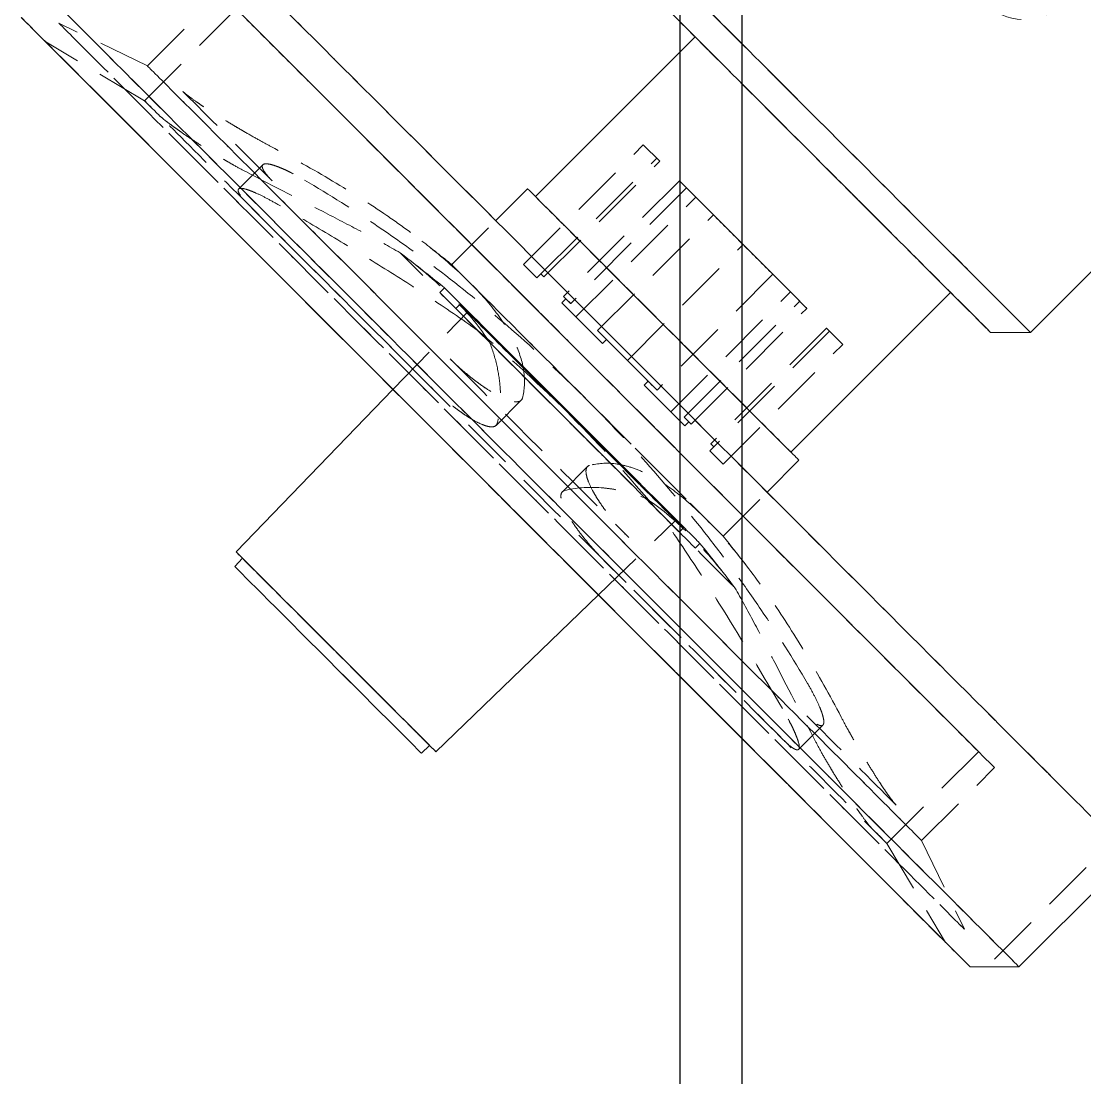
# Model space of a CAD drawing. Header units: millimetres. Extents: x -46397 to 283259, y -8690 to 23983.
# Drawn here: x -39964.6 to -39862.2, y -2339 to -2237.3 of the extents above; entities that cross this region are included whole.
import ezdxf

# ---------------------------------------------------------------- set-up
doc = ezdxf.new("R2010")
doc.units = ezdxf.units.MM
doc.linetypes.add('HIDDENX2', pattern=[0.75, 0.5, -0.25])
doc.layers.add('DUONGCHINH', color=7, linetype='Continuous', lineweight=25)

# ---------------------------------------------------------------- blocks, each defined once
blk = doc.blocks.new('ksajd jkajkdqwe')
at = {"color": 2, "linetype": 'Continuous', "lineweight": 0, "ltscale": 10}
for p, q in [((5514.243904595089, -693.2201625262494), (5549.484051915701, -657.9800152056449)), ((5466.591085185719, -680.1540300711675), (5481.962942844402, -664.7821724124768)), ((5462.748387117026, -682.4595394850656), (5465.822461969379, -679.3854646327053)), ((5491.186103662447, -704.7490485479027), (5506.557961321145, -689.377190889212)), ((5510.400932957098, -693.2201625265477), (5514.243904593925, -693.2201625266277)), ((5437.755353156128, -714.3430906647661), (5452.859193635188, -698.702605994036)), ((5488.880594248563, -708.5917466165954), (5491.954669100916, -705.5176717642423)), ((5437.615143817326, -715.740069980722), (5438.370322280825, -714.9580597894562)), ((5456.997043068855, -733.5847805774936), (5472.637527739585, -718.4809400984338)), ((5455.600063752892, -733.7249899162887), (5456.382073944158, -732.9698114527962)), ((5513.138711542953, -754.2757131154174), (5523.851333687984, -743.5630909703793)), ((5508.431748699077, -754.2757131163487), (5513.138711539868, -754.2757131164506))]:
    blk.add_line(p, q, dxfattribs=at)
at = {"color": 1, "linetype": 'HIDDENX2', "lineweight": 0, "ltscale": 10}
for p, q in [((5429.21595018603, -667.5705337899816), (5436.231580364663, -660.5549036113479)), ((5428.938836266869, -670.9220250187317), (5437.768769019458, -662.0920922661425)), ((5429.215950197191, -667.5705337919752), (5420.672438116395, -663.4420252094895)), ((5428.938836284709, -670.9220250245452), (5419.417902060391, -665.2618664591536)), ((5465.438164805761, -686.6871107429213), (5476.967079716473, -675.1581958321948)), ((5478.543430137011, -676.7345116781324), (5476.967079716473, -675.1581958321948)), ((5476.967079716473, -675.1581958321948), (5478.543395562418, -676.7345462527118)), ((5467.109627518686, -687.5899508966647), (5478.254240969094, -676.4453374462499)), ((5467.398812389962, -687.8791294251603), (5478.543430137011, -676.7345116781252)), ((5440.331461999842, -677.0812112858001), (5437.991064050817, -679.4216092348323)), ((5480.4349377217, -678.6259777757913), (5469.290319974665, -689.7705955228264)), ((5480.434861660091, -678.6260538374225), (5482.011177506007, -680.2024042579395)), ((5482.011288142225, -680.2022936217289), (5480.4349377217, -678.6259777757913)), ((5481.114743298051, -679.305774940807), (5469.970125551015, -690.4503926878349)), ((5483.713986841452, -681.9052070686629), (5481.114658825099, -679.3058594137509)), ((5481.114743298051, -679.305774940807), (5483.714090952955, -681.90510295716)), ((5466.591056296777, -680.1540589601099), (5466.591085185719, -680.1540300711675)), ((5470.482373231498, -691.7312085324409), (5482.011288142225, -680.2022936217144)), ((5482.011177506007, -680.2024042579395), (5486.574453490844, -684.7656802427772)), ((5486.574564127062, -684.7655696065666), (5482.011288142225, -680.2022936217217)), ((5472.56947320592, -693.0497207041951), (5483.714090952955, -681.90510295716)), ((5458.51644382719, -686.6914827748949), (5462.748387117026, -682.4595394850656)), ((5475.429946380027, -695.9101873535944), (5486.574564127062, -684.7655696065593)), ((5486.574453490844, -684.7656802427772), (5491.137729475682, -689.3289562276148)), ((5491.137840111915, -689.3288455914042), (5486.574564127062, -684.7655696065666)), ((5465.438164805761, -686.6871107429213), (5466.725330354995, -687.9742480603488)), ((5466.725302123188, -687.9742762921558), (5465.438164805761, -686.687110742914)), ((5466.725302123203, -687.9742762921558), (5466.725330354995, -687.9742480603488)), ((5466.725330354995, -687.9742480603488), (5467.109627518686, -687.5899508966502)), ((5467.398777815382, -687.8791639997542), (5467.10959928688, -687.5899791284644)), ((5467.109627518686, -687.5899508966647), (5467.398812389962, -687.8791294251675)), ((5467.398812389962, -687.8791294251675), (5467.398777815382, -687.8791639997469)), ((5489.435030776454, -687.6260427806735), (5478.290413029434, -698.7706605277015)), ((5492.034274319856, -690.2254749085293), (5489.434926664951, -687.6261468921764)), ((5489.435030776454, -687.6260427806735), (5492.034358792822, -690.2253904355855)), ((5457.367924368198, -689.3771908886881), (5457.819693188285, -688.9254220686014)), ((5469.5181151914, -689.9983857432414), (5469.133818027709, -690.3826829069328)), ((5469.290243913041, -689.7706715844431), (5469.290319974665, -689.7705955228264)), ((5469.518034133464, -689.9984668011709), (5469.290243913041, -689.7706715844431)), ((5469.29031997468, -689.7705955228264), (5469.5181151914, -689.9983857432487)), ((5469.518034133464, -689.9984668011709), (5469.970041078064, -690.450477160786)), ((5469.970125551015, -690.4503926878422), (5469.5181151914, -689.9983857432487)), ((5479.608925201173, -700.8577605021235), (5491.137840111915, -689.3288455913969)), ((5480.889741045787, -701.3700081826134), (5492.034358792822, -690.2253904355782)), ((5491.137729475682, -689.328956227622), (5492.714079896206, -690.9052720735451)), ((5492.714155957845, -690.9051960119284), (5491.137840111915, -689.3288455913969)), ((5458.905113022993, -690.9143795434827), (5459.289410186684, -690.5300823797913)), ((5469.133736969772, -690.3827639648623), (5469.133818027694, -690.3826829069401)), ((5470.48226259528, -691.7313191686587), (5469.133736969772, -690.3827639648623)), ((5473.048671941942, -694.2977285153063), (5469.133736969772, -690.3827639648696)), ((5469.133818027709, -690.3826829069328), (5470.482373231498, -691.7312085324409)), ((5469.133818027709, -690.3826829069328), (5473.048782578146, -694.2976178790811)), ((5481.56953821081, -702.0498137589564), (5492.71415595783, -690.9051960119284)), ((5452.859193635188, -698.702605994036), (5460.033117829182, -691.2737900223035)), ((5473.048671941928, -694.2977285153063), (5470.48226259528, -691.7313191686587)), ((5470.482373231498, -691.7312085324409), (5473.048782578146, -694.2976178790811)), ((5472.569369094417, -693.049824815698), (5473.432969105634, -693.9134313516149)), ((5473.433079741837, -693.913320715397), (5472.56947320592, -693.0497207041878)), ((5494.605622055489, -692.7967035966246), (5483.461004308454, -703.9413213436526)), ((5494.894796287379, -693.0858927645347), (5483.750182836957, -704.2305062149496)), ((5494.60558748091, -692.7967381712185), (5496.181937901434, -694.3730540171416)), ((5496.181937901434, -694.3730540171416), (5494.605622055504, -692.7967035966101)), ((5473.048782578146, -694.297617879103), (5473.048671941928, -694.2977285153136)), ((5473.048782578146, -694.2976178790884), (5473.433079741837, -693.913320715397)), ((5475.429835743824, -695.910297989805), (5473.432969105634, -693.9134313516149)), ((5473.433079741837, -693.913320715397), (5475.429946380027, -695.9101873535944)), ((5484.653022990708, -705.9019689278682), (5496.181937901434, -694.3730540171416)), ((5475.429835743824, -695.9102979898123), (5475.429946380027, -695.9101873536017)), ((5477.426702382014, -697.9071646279951), (5475.429835743824, -695.910297989805)), ((5475.429946380027, -695.9101873535944), (5477.426813018232, -697.9070539917918)), ((5477.042405218323, -698.2914617916938), (5477.042515854526, -698.2913511554832)), ((5480.957369768774, -702.2063967638494), (5477.042405218323, -698.2914617916865)), ((5479.60881456497, -700.8578711383486), (5477.042405218323, -698.2914617917011)), ((5477.426813018232, -697.9070539917918), (5477.04251585454, -698.2913511554832)), ((5477.04251585454, -698.2913511554832), (5479.608925201188, -700.8577605021235)), ((5477.04251585454, -698.2913511554905), (5480.957450826681, -702.2063157059199)), ((5477.426702382014, -697.9071646279951), (5478.290308917931, -698.7707646392043)), ((5478.290413029434, -698.7706605277015), (5477.426813018217, -697.9070539917918)), ((5465.21093698089, -699.7454732381264), (5462.785883541976, -702.1705266770475)), ((5480.957369768759, -702.2063967638494), (5479.60881456497, -700.8578711383414)), ((5479.608925201188, -700.8577605021308), (5480.957450826681, -702.2063157059272)), ((5480.889656572836, -701.3700926555573), (5481.341666932451, -701.822099600158)), ((5481.341747990373, -701.8220185422285), (5480.889741045787, -701.3700081826062)), ((5480.957450826681, -702.2063157059272), (5480.957369768759, -702.2063967638494)), ((5480.957450826681, -702.2063157059199), (5481.341747990373, -701.8220185422285)), ((5481.569462149186, -702.0498898205876), (5481.341666932451, -701.8220996001653)), ((5481.341747990373, -701.8220185422285), (5481.569538210795, -702.0498137589491)), ((5481.56953821081, -702.0498137589564), (5481.569462149171, -702.0498898205876)), ((5483.750182836957, -704.2305062149424), (5483.36588567328, -704.6148033786337)), ((5483.460969733875, -703.9413559182465), (5483.461004308454, -703.9413213436599)), ((5483.750154605164, -704.2305344467493), (5483.460969733875, -703.9413559182465)), ((5483.461004308469, -703.9413213436526), (5483.750182836957, -704.2305062149351)), ((5483.36588567328, -704.6148033786264), (5483.365857441473, -704.6148316104334)), ((5484.653022990708, -705.9019689278682), (5483.365857441473, -704.6148316104407)), ((5483.36588567328, -704.6148033786264), (5484.653022990708, -705.9019689278682)), ((5491.186074773519, -704.7490774368378), (5491.186103662447, -704.7490485479027)), ((5471.594677775225, -706.1291794730093), (5469.169601008223, -708.554256240004)), ((5484.648650958727, -712.8236899064248), (5488.880594248563, -708.5917466165954)), ((5472.637527739585, -718.4809400984338), (5480.066343711311, -711.3070159044325)), ((5480.425754190132, -712.4350207106215), (5480.810051353823, -712.0507235469302)), ((5481.962942844941, -713.9722093654234), (5482.414711665013, -713.520440545344)), ((5494.25894646348, -731.008647718121), (5491.918498430576, -733.3490957510328)), ((5500.418108714875, -742.4012974667528), (5509.248041467479, -733.5713647141563)), ((5503.769599943626, -742.1241835475919), (5510.785230122274, -735.1085533689509)), ((5500.418108709069, -742.4012974489049), (5506.078267274468, -751.9222316732373)), ((5503.769599941646, -742.1241835364378), (5507.898108524125, -750.6676956172339)), ((5510.785230122478, -753.5548172263041), (5522.31414503319, -742.0259023155847))]:
    blk.add_line(p, q, dxfattribs=at)
for centre, radius, start, end in [((5349.303561938927, -822.0365717946004), 173.9130434825741, 51.09918916986562, 52.30187912031354), ((5349.303561938141, -822.0365717955754), 171.7391304402878, 50.81206682330755, 52.39474256974895), ((5349.30356193881, -822.0365717948478), 171.7391304392808, 37.60525743003738, 39.18793317713197), ((5349.303561939101, -822.0365717946004), 173.9130434824435, 37.69813667274225, 38.90081083029206)]:
    blk.add_arc(centre, radius, start, end, dxfattribs=at)
for centre, major_axis, ratio, start_param, end_param in [((5475.814188225602, -695.5259455080193), (-48.03714546236379, 48.03714546238438), 6.543007996211029e-06, -1.201774217918228e-07, 3.141592533412371), ((5513.667322062567, -657.6728116710691), (-3.842971636992961, 3.842971636992965), 0.9999999999785945, 1.634248292236627e-16, 3.096437920100171), ((5496.18193790123, -675.1581958323985), (-18.06196669385189, 18.06196669385493), 6.543008132676963e-06, 6.543043298987833e-06, 3.141586110616996), ((5465.101566080586, -706.23856765305), (-48.03714546237094, 48.03714546237838), 6.5430080198771e-06, 6.543067559782084e-06, 3.141586110641468), ((5494.260452082774, -677.0796816508554), (16.14048087535854, -16.14048087535777), 6.543007610177588e-06, -2.437045235383439, -0.7045474186991689), ((5494.260452082774, -677.0796816508481), (-12.29750923836642, 12.29750923836643), 6.543008039721089e-06, -1.198272432390013e-07, 3.14159253376255), ((5466.970684571686, -704.369449161986), (-35.73963622396169, 35.73963622409615), 6.543008977998479e-06, -0.766457163429143, -0.2807403731728361), ((5486.574508808801, -684.7656249245591), (-8.454537601224613, 8.454537601263477), 6.543007969686713e-06, 0.1784512939210037, 0.3178310685872334), ((5486.574508808917, -684.765624924581), (-8.454537601329424, 8.454537601290461), 6.54300799534755e-06, -0.3178310680309471, -0.1784512933646948), ((5486.574508807738, -684.7656249250684), (8.454537600198323, -8.454537601347903), 6.542939938954358e-06, -2.383561521944785, -2.272846396530733), ((5486.574508809543, -684.7656249236205), (-8.454537601609891, 8.454537600460329), 6.542939938699069e-06, -0.8687462576745384, -0.7580311322619813), ((5478.888565535148, -692.451568198481), (-13.06610356576681, 13.06610356576682), 6.543008015110832e-06, -1.204920732078563e-07, 3.14159253309772), ((5486.574508808902, -684.7656249247265), (8.454537601359347, -8.454537601396988), 6.543001513653904e-06, -1.915943808802255, -1.570796326947764), ((5486.574508809019, -684.76562492461), (-8.454537601398114, 8.454537601358316), 6.543000927472648e-06, -1.5707963267949, -1.22564884494041), ((5486.574508808902, -684.7656249247337), (8.454537601398114, -8.454537601358316), 6.543000927472648e-06, -1.5707963267949, -1.22564884494041), ((5486.574508809019, -684.76562492461), (-8.454537601359347, 8.454537601396988), 6.543001513653904e-06, -1.915943808802255, -1.570796326947764), ((5469.665433606555, -701.6747001270594), (-16.13022969560547, 16.13022969562051), 6.543008063341221e-06, -1.007333986452363, -0.03986356481379749), ((5471.582547392958, -699.7575863406707), (-13.0661035657661, 13.06610356576611), 6.543008015111476e-06, -1.570796326794898, 0.5235987755982587), ((5475.42989106162, -695.9102426714414), (-8.454537601071163, 8.454537601110022), 6.54300796966102e-06, 0.1784512933773498, 0.3178310680475562), ((5475.429891061969, -695.9102426717179), (-8.454537601432358, 8.454537601393396), 6.543007995399202e-06, -0.3178310685102002, -0.1784512938464243), ((5470.117202426656, -701.22293130698), (12.29750923836719, -12.29750923836851), 6.543008012384629e-06, -1.570796326794897, 4.71238898038469), ((5471.582547392958, -699.757586340678), (13.06610356576123, -13.06610356577014), 6.543007818296949e-06, -2.617993877848011, -0.523598775454738), ((5469.665433606569, -701.6747001270594), (12.29750923836719, -12.29750923836852), 6.543008012384632e-06, -1.570796326794897, 4.71238898038469), ((5475.429891061067, -695.9102426724746), (8.45453760075713, -8.454537601906708), 6.542939938942114e-06, -2.383561521587832, -2.272846396179271), ((5475.429891062624, -695.910242670772), (-8.454537601793882, 8.454537600644317), 6.542939938556683e-06, -0.8687462570327051, -0.7580311316235266), ((5486.574508808553, -684.7656249258979), (8.454537601347962, -8.454537600198398), 6.542939938849254e-06, -0.8687462573603222, -0.7580311319462698), ((5486.574508810008, -684.7656249240935), (-8.454537600460306, 8.454537601609887), 6.54293993901424e-06, -2.383561521577231, -2.272846396164674), ((5475.429891061867, -695.9102426717616), (8.454537601359347, -8.454537601396988), 6.543001513653904e-06, -1.915943808802255, -1.570796326947764), ((5475.429891061984, -695.9102426716379), (-8.454537601398114, 8.454537601358316), 6.543000927472648e-06, -1.5707963267949, -1.22564884494041), ((5486.574508809063, -684.765624924821), (8.454537601263539, -8.454537601224578), 6.543007995372275e-06, -0.3178310680321079, -0.1784512933658781), ((5486.574508809048, -684.7656249247119), (8.454537601290417, -8.454537601329276), 6.543007969635787e-06, 0.1784512933735409, 0.3178310680397931), ((5469.665433606569, -701.6747001270667), (16.13022969561454, -16.13022969562235), 6.543007581510452e-06, -2.054531537666625, -1.087061116028512), ((5466.970684571716, -704.369449161906), (35.73963622401868, -35.73963622401638), 6.543007689408056e-06, -1.813654714385249, -1.327937938630929), ((5475.429891061867, -695.9102426717616), (8.454537601398114, -8.454537601358316), 6.543000927472648e-06, -1.5707963267949, -1.22564884494041), ((5475.429891061984, -695.9102426716452), (-8.454537601359347, 8.454537601396988), 6.543001513653904e-06, -1.915943808802255, -1.570796326947764), ((5462.748084660023, -708.5920490735914), (45.68366404189575, -45.68366404189469), 6.543005712420418e-06, -1.788993929760658, -1.352598723835527), ((5462.748084660139, -708.5920490734823), (43.33018262140383, -43.33018262140445), 6.543008289690294e-06, -1.801053502311999, -1.340539151282665), ((5471.582547392958, -699.7575863406707), (13.06610356576568, -13.06610356576569), 6.543008015222747e-06, -0.5235987753951292, 1.570796326998028), ((5475.429891061154, -695.9102426725547), (8.454537601906724, -8.454537600757158), 6.542939938521881e-06, -0.8687462573547364, -0.7580311319461751), ((5475.429891062959, -695.9102426711067), (-8.454537600495192, 8.454537601644775), 6.542939938882191e-06, -2.383561521559743, -2.272846396149471), ((5475.429891062173, -695.9102426720017), (8.454537601110106, -8.454537601071147), 6.54300799530717e-06, -0.3178310685044554, -0.1784512938342491), ((5475.429891061984, -695.9102426717252), (8.454537601314115, -8.454537601352975), 6.543007969735633e-06, 0.1784512938843434, 0.317831068548762), ((5469.665433606584, -701.6747001270448), (16.13022969559533, -16.1302296956305), 6.543007615390187e-06, 0.03986356488801614, 1.007333986526582), ((5447.376198112499, -723.9639356211298), (-9.005875831667158, 9.00587583167033), 6.543008237545089e-06, 1.146923439538083e-07, 3.141592539865157), ((5447.376198112499, -723.9639356211298), (-9.620844956356885, 9.6208449563662), 6.543007878828892e-06, 0.3594811011494969, 2.782111423760042), ((5466.970684571657, -704.3694491619642), (35.7396362240715, -35.73963622394318), 6.543008960904697e-06, 0.2807403876428341, 0.7664571778994664)]:
    blk.add_ellipse(centre, major_axis=major_axis, ratio=ratio, start_param=start_param, end_param=end_param, dxfattribs=at)
at = {"color": 2, "linetype": 'Continuous', "lineweight": 0, "ltscale": 10}
for centre, major_axis, ratio, start_param, end_param in [((5475.814188225617, -695.525945508012), (48.03714546236893, -48.03714546237924), 6.543007996211379e-06, -1.75838010818552e-10, 3.141592653413955), ((5496.18193790123, -675.1581958323985), (18.06196669385492, -18.0619666938519), 6.543008006630667e-06, -6.543245366863459e-06, 3.141592653352332), ((5465.101566080586, -706.2385676530428), (48.03714546236807, -48.03714546238126), 6.543007957638564e-06, -6.543003681080961e-06, 3.141592653594054), ((5494.260452082759, -677.0796816508772), (-16.14048087533494, 16.1404808753864), 6.543007496317101e-06, 7.136291434012391e-11, 0.7045474185240024), ((5494.260452082774, -677.0796816508554), (16.14048087535702, -16.14048087535733), 6.543008119957398e-06, -0.7045474183805824, 3.141592653662024), ((5462.748084660125, -708.5920490734968), (-45.68366404187815, 45.68366404187818), 6.543008013683033e-06, 1.68088044482559e-11, 1.352598723849015), ((5462.748084660125, -708.5920490734968), (45.68366404187724, -45.68366404187722), 6.543008022298794e-06, -1.352598723815608, 3.141592653606442), ((5462.748084660125, -708.5920490735041), (-43.33018262136552, 43.33018262138611), 6.543007896824976e-06, -8.8609120041383e-11, 1.340539151191644), ((5462.748084660125, -708.5920490734895), (43.33018262137897, -43.33018262137904), 6.543008044108562e-06, -1.340539151296008, 3.141592653573818), ((5494.260452082774, -677.0796816508554), (12.29750923837285, -12.29750923836257), 6.543008039722461e-06, 3.590446329546891e-10, 3.141592653948838), ((5478.888565535148, -692.451568198481), (13.06610356576552, -13.06610356576553), 6.543008015112126e-06, 1.469236355212993e-11, 3.141592653604485), ((5447.376198112441, -723.963935621188), (-9.62084495631461, 9.620844956427803), 6.543007047068838e-06, -3.392139902302915e-10, 0.3594811651497276), ((5447.376198112499, -723.9639356211298), (9.620844956368872, -9.620844956359953), 6.543007824682356e-06, -0.3594811034450753, 3.141592715635187), ((5447.376198112499, -723.9639356211226), (9.00587583166389, -9.005875831671016), 6.543007973564902e-06, -1.146390582462686e-07, 3.141592653159225)]:
    blk.add_ellipse(centre, major_axis=major_axis, ratio=ratio, start_param=start_param, end_param=end_param, dxfattribs=at)
at = {"color": 1, "linetype": 'HIDDENX2', "lineweight": 0, "ltscale": 10}
for centre, major_axis, ratio in [((5473.508405243469, -697.831728490153), (-37.27682487880057, 37.27682487880459), 6.543008012409299e-06), ((5473.508405243469, -697.831728490153), (-35.73963622400468, 35.73963622400854), 6.543008012409299e-06), ((5464.28527331489, -707.0548604187313), (-43.61283521155591, 43.61283521156061), 6.5430080124093e-06), ((5466.492775064835, -704.847358668794), (-37.27682487880057, 37.27682487880459), 6.543008012409299e-06), ((5478.888565535148, -692.451568198481), (-12.2975092383672, 12.29750923836852), 6.5430080124093e-06), ((5469.665433606569, -701.6747001270594), (-10.7603205835713, 10.76032058357246), 6.5430080124093e-06), ((5470.049730770261, -701.290402963368), (-10.7603205835713, 10.76032058357246), 6.5430080124093e-06), ((5470.049730770261, -701.290402963368), (-10.0166129410642, 10.01661294106528), 6.543008012409296e-06)]:
    blk.add_ellipse(centre, major_axis=major_axis, ratio=ratio, dxfattribs=at)
at = {"color": 1, "linetype": 'HIDDENX2', "lineweight": 0, "ltscale": 10, "extrusion": (-6.526667801959876e-12, -6.526185794829049e-12, -1)}
blk.add_ellipse((5464.678472490879, -706.6616612427495), major_axis=(-35.73963622401089, 35.7396362240011), ratio=6.543008108404031e-06, start_param=-1.327937940126819, end_param=0.2807403720097938, dxfattribs=at)
at = {"color": 1, "linetype": 'HIDDENX2', "lineweight": 0, "ltscale": 10, "extrusion": (-8.141502059754945e-13, -8.135879848491324e-13, -1)}
blk.add_ellipse((5464.678472490865, -706.6616612427495), major_axis=(35.73963622400819, -35.73963622401105), ratio=6.543007984544208e-06, start_param=-2.375135490052779, end_param=-0.7664571779163587, dxfattribs=at)
at = {"color": 2, "linetype": 'Continuous', "lineweight": 0, "ltscale": 10}
blk.add_ellipse((5446.607603785116, -724.7325299485053), major_axis=(-8.99245996777965, 8.99245996778062), ratio=6.543008012409301e-06, dxfattribs=at)
at = {"color": 1, "linetype": 'HIDDENX2', "lineweight": 0, "ltscale": 10, "extrusion": (5.126499439607811e-12, 5.126984335464308e-12, -1)}
blk.add_ellipse((5464.678472490879, -706.6616612427495), major_axis=(35.73963622400009, -35.73963622401384), ratio=6.54300806126083e-06, start_param=-0.2807403877788621, end_param=1.327937938859847, dxfattribs=at)
at = {"color": 1, "linetype": 'HIDDENX2', "lineweight": 0, "ltscale": 10}
for points, knots in [([(5441.099679011473, -675.3203955763346), (5440.733978737844, -675.1279078688639), (5440.345808494647, -674.917667855112), (5439.526651012289, -674.4634291210058), (5439.092034506888, -674.2172192243705), (5438.439818659768, -673.8404265281023), (5438.221140626731, -673.7129082159626), (5437.781213750888, -673.4539856045848), (5437.558584355822, -673.3217513853923), (5436.897216249577, -672.925246836854), (5436.468708244851, -672.6635246426339), (5435.844609851905, -672.2748127970225), (5435.638320780097, -672.1449962404912), (5435.241220370168, -671.8923363387547), (5435.050168311864, -671.7693667337115), (5434.682871058394, -671.5300481385528), (5434.506624797737, -671.4136987099081), (5434.169425480883, -671.1878225707732), (5434.007776357597, -671.0777913370438), (5433.559829218662, -670.7673273512954), (5433.305621055115, -670.5833842415994), (5432.99312469078, -670.3430805308925), (5432.901192670994, -670.2694296968001), (5432.745446094807, -670.1379468648992), (5432.681010139175, -670.0796428583088), (5432.630299574812, -670.0289345836026)], [2.583360680618871e-07, 2.583360680618871e-07, 2.583360680618871e-07, 2.583360680618871e-07, 0.001407354512600766, 0.001407354512600766, 0.002814450689133469, 0.002814450689133469, 0.003517998777399821, 0.003517998777399821, 0.004221546865666173, 0.004221546865666173, 0.005628643042198916, 0.005628643042198916, 0.006332191130465278, 0.006332191130465278, 0.007035739218731638, 0.007035739218731638, 0.007739287306997998, 0.007739287306997998, 0.008442835395264359, 0.008442835395264359, 0.009849931571797095, 0.009849931571797095, 0.01055347966006346, 0.01055347966006346, 0.01125702774832983, 0.01125702774832983, 0.01125702774832983, 0.01125702774832983]), ([(5430.338087493947, -672.3211466644606), (5430.439171915757, -672.4222265184034), (5430.591488077131, -672.55441433359), (5430.894162901008, -672.7975162629335), (5431.00853297452, -672.8868302693044), (5431.257937660237, -673.0769636368676), (5431.392788442463, -673.1776824986263), (5431.682248401805, -673.3900020486216), (5431.836858523602, -673.5016036824053), (5432.166229546419, -673.7357548103354), (5432.341057076017, -673.8583200874308), (5432.881478682801, -674.2321671732606), (5433.267238429573, -674.4927164495128), (5434.090975597675, -675.0356117070368), (5434.512714467186, -675.3072397534669), (5435.15939118556, -675.7138861152815), (5435.378697361186, -675.8501463207102), (5435.815387396608, -676.1180561883774), (5436.031919732253, -676.2492074060173), (5436.461526227213, -676.5060062740048), (5436.674600033686, -676.6316536227422), (5437.097284698262, -676.8773363512554), (5437.308034040863, -676.9980011309634), (5437.921814495203, -677.3438331367687), (5438.309324851783, -677.5546866477997), (5438.674536126549, -677.7455384612584)], [2.051666809341216e-07, 2.051666809341216e-07, 2.051666809341216e-07, 2.051666809341216e-07, 0.001403826877053449, 0.001403826877053449, 0.002105637732239709, 0.002105637732239709, 0.002807448587425969, 0.002807448587425969, 0.003509259442612228, 0.003509259442612228, 0.004211070297798492, 0.004211070297798492, 0.005614692008171047, 0.005614692008171047, 0.007018313718543603, 0.007018313718543603, 0.007720124573729901, 0.007720124573729901, 0.0084219354289162, 0.0084219354289162, 0.009123746284102495, 0.009123746284102495, 0.009825557139288793, 0.009825557139288793, 0.01122917884966141, 0.01122917884966141, 0.01122917884966141, 0.01122917884966141]), ([(5460.266927030723, -688.4420514700503), (5459.227478896617, -687.4025797759275), (5458.039751558259, -686.3416785586558), (5456.033380052089, -684.7183585445636), (5455.325702953181, -684.1709942911147), (5453.846328718777, -683.0745134323114), (5453.073700667504, -682.5245603328766), (5450.658317888825, -680.8700651822472), (5448.918306806765, -679.7608585137967), (5445.179762280386, -677.5333267958448), (5443.194872045075, -676.4232082697453), (5441.099679011473, -675.3203955763346)], [0.03241647060452169, 0.03241647060452169, 0.03241647060452169, 0.03241647060452169, 0.04048043844099137, 0.04048043844099137, 0.0445124223592262, 0.0445124223592262, 0.04854440627746104, 0.04854440627746104, 0.0566083741139307, 0.0566083741139307, 0.06467234195040036, 0.06467234195040036, 0.06467234195040036, 0.06467234195040036]), ([(5438.674536126549, -677.7455384612584), (5441.45327022206, -679.1976470840053), (5444.098344467842, -680.5521792119506), (5447.837812433456, -682.4796835941341), (5449.045892651309, -683.1050992323616), (5451.371315036697, -684.3378134923222), (5452.488867386972, -684.9448891183018), (5453.548022724557, -685.5572808328686)], [2.602425076158402e-07, 2.602425076158402e-07, 2.602425076158402e-07, 2.602425076158402e-07, 0.01074435377238684, 0.01074435377238684, 0.01611640053732646, 0.01611640053732646, 0.02148844730226608, 0.02148844730226608, 0.02148844730226608, 0.02148844730226608]), ([(5441.224997372163, -678.6234375787934), (5440.971223588713, -678.3696672444529), (5440.767837842359, -678.1420717430045), (5440.535474580349, -677.8384757754283), (5440.469980871509, -677.7430616242963), (5440.366897087864, -677.569533824524), (5440.328971814364, -677.4911502993162), (5440.279500615143, -677.3506313275319), (5440.267956445503, -677.288496929057), (5440.271625416528, -677.1807242316316), (5440.287048021462, -677.1353850957202), (5440.371780089452, -677.027508226918), (5440.479255876577, -676.9911709606785), (5440.795058523538, -676.9905188186202), (5440.997669035394, -677.0260516027664), (5441.365574894095, -677.1307530970042), (5441.499961268681, -677.1746847655485), (5441.785869574494, -677.2786219412482), (5441.937043174403, -677.338421127275), (5442.255358952374, -677.4732377777653), (5442.422501970927, -677.5482560314884), (5442.772994907951, -677.713738893919), (5442.957408211529, -677.8047765333066), (5443.523473459471, -678.0956315781549), (5443.920064488411, -678.3138517765727), (5444.33649987122, -678.5571430722738)], [2.736438651964882e-07, 2.736438651964882e-07, 2.736438651964882e-07, 2.736438651964882e-07, 0.001407847298041643, 0.001407847298041643, 0.002111634125129859, 0.002111634125129859, 0.002815420952218075, 0.002815420952218075, 0.003519207779306291, 0.003519207779306291, 0.004222994606394507, 0.004222994606394507, 0.005630568260570962, 0.005630568260570962, 0.007038141914747419, 0.007038141914747419, 0.007741928741835641, 0.007741928741835641, 0.00844571556892386, 0.00844571556892386, 0.009149502396012083, 0.009149502396012083, 0.009853289223100307, 0.009853289223100307, 0.01126086287727675, 0.01126086287727675, 0.01126086287727675, 0.01126086287727675]), ([(5444.33649987122, -678.5571430722738), (5446.735629797884, -679.958770917863), (5449.103871166284, -681.4547976486245), (5453.781883882242, -684.6312979052781), (5456.09165240229, -686.3117674519924), (5460.653586066706, -689.858827937667), (5462.9057608781, -691.7253839053772), (5467.350865528613, -695.6528327928061), (5469.502545228912, -697.6774131933887), (5471.582632884572, -699.7575008490492)], [2.186456701337001e-07, 2.186456701337001e-07, 2.186456701337001e-07, 2.186456701337001e-07, 0.008109361778076429, 0.008109361778076429, 0.01621850491048273, 0.01621850491048273, 0.02432764804288902, 0.02432764804288902, 0.03243679117529531, 0.03243679117529531, 0.03243679117529531, 0.03243679117529531]), ([(5441.911356986297, -680.9822859571976), (5441.495294281543, -680.74064365125), (5441.101276950038, -680.5227951663873), (5440.355717127371, -680.1323962130881), (5440.002460980584, -679.9594162468383), (5439.532106040831, -679.7483470603728), (5439.384080669959, -679.6854423043004), (5439.105724039109, -679.5748065645929), (5438.974652277975, -679.5268416256039), (5438.615088736784, -679.408982478253), (5438.421343376918, -679.364975367407), (5438.199211674946, -679.3515785946983), (5438.136416746696, -679.3561237328576), (5438.037407154014, -679.3834726191234), (5438.000879782179, -679.4061161748285), (5437.953304160081, -679.4692009043537), (5437.942254612717, -679.509640618682), (5437.946320765826, -679.6089766653057), (5437.961728792914, -679.6682710029162), (5438.046632959071, -679.8696100468622), (5438.153821184518, -680.0357589344238), (5438.392430247593, -680.3347800976079), (5438.484672654115, -680.4422350000422), (5438.691376747272, -680.6691446414369), (5438.806216338227, -680.7890824268142), (5438.932785291312, -680.9156496596514)], [2.18634237672454e-07, 2.18634237672454e-07, 2.18634237672454e-07, 2.18634237672454e-07, 0.001403414186927483, 0.001403414186927483, 0.002806609739617293, 0.002806609739617293, 0.003508207515962198, 0.003508207515962198, 0.004209805292307103, 0.004209805292307103, 0.00561300084499694, 0.00561300084499694, 0.006314598621341846, 0.006314598621341846, 0.007016196397686752, 0.007016196397686752, 0.00771779417403166, 0.00771779417403166, 0.008419391950376566, 0.008419391950376566, 0.009822587503066391, 0.009822587503066391, 0.0105241852794113, 0.0105241852794113, 0.01122578305575621, 0.01122578305575621, 0.01122578305575621, 0.01122578305575621]), ([(5461.050101102737, -693.0591891735346), (5459.478458462851, -691.9314252895526), (5457.88641533762, -690.8481526717185), (5454.683545682987, -688.7391299756453), (5453.072572662873, -687.7135931222399), (5449.843858112421, -685.7032968814781), (5448.237105648528, -684.725602633447), (5445.053564384332, -682.819636388809), (5443.475147136603, -681.8905092937747), (5441.911356986297, -680.9822859571976)], [0.04399830170383984, 0.04399830170383984, 0.04399830170383984, 0.04399830170383984, 0.04937678668943274, 0.04937678668943274, 0.05475527167502563, 0.05475527167502563, 0.06013375666061853, 0.06013375666061853, 0.06551224164621143, 0.06551224164621143, 0.06551224164621143, 0.06551224164621143]), ([(5465.322649888796, -699.543915489139), (5465.528159060967, -698.7524969661497), (5465.576859148729, -697.9294097854979), (5465.364450286608, -696.2160539629729), (5465.103355367319, -695.3257982637476), (5464.266021414995, -693.473562451825), (5463.689843467902, -692.5115990292431), (5462.206829260205, -690.510250051), (5461.311543877498, -689.4866919940284), (5460.266927030723, -688.4420514700503)], [2.0517406381887e-07, 2.0517406381887e-07, 2.0517406381887e-07, 2.0517406381887e-07, 0.008104271531678284, 0.008104271531678284, 0.01620833788929275, 0.01620833788929275, 0.02431240424690722, 0.02431240424690722, 0.03241647060452169, 0.03241647060452169, 0.03241647060452169, 0.03241647060452169]), ([(5462.163346816189, -694.1728001985791), (5462.462248112264, -694.9178402386785), (5462.68770301732, -695.6589056564005), (5463.015099343713, -697.0858767257557), (5463.117905284002, -697.7736589062367), (5463.272585470724, -699.7426680498136), (5463.172673653084, -700.9288125465789), (5462.897507003887, -701.9690583740628)], [0.04402766584718107, 0.04402766584718107, 0.04402766584718107, 0.04402766584718107, 0.04943433135595236, 0.04943433135595236, 0.05484099686472366, 0.05484099686472366, 0.06565432788226624, 0.06565432788226624, 0.06565432788226624, 0.06565432788226624]), ([(5458.375857336621, -695.7750758916698), (5458.731003792491, -696.1302234989523), (5459.101350971177, -696.4763575892464), (5459.6787974076, -696.9825651817553), (5459.876420064262, -697.1502651423177), (5460.270209740003, -697.4736057061561), (5460.466613572673, -697.6295485755725), (5460.858462677716, -697.930344218348), (5461.053907905414, -698.075196238631), (5461.443817376392, -698.35365786339), (5461.637672582321, -698.4867478291596), (5462.202207608148, -698.8586634141063), (5462.562092394539, -699.0747285152863), (5463.24383726962, -699.4400025939719), (5463.55393844287, -699.5830181384333), (5463.974984865839, -699.7408486106249), (5464.108676383548, -699.7840816235873), (5464.35610822821, -699.8495340958577), (5464.469828140427, -699.8718755921034), (5464.677842965059, -699.8963835200154), (5464.772136865926, -699.8985488888463), (5464.941008918497, -699.8824035743198), (5465.015848964962, -699.863864280527), (5465.2052665909, -699.7780604013421), (5465.286956223848, -699.6813722619952), (5465.322649888796, -699.543915489139)], [2.030810197047427e-07, 2.030810197047427e-07, 2.030810197047427e-07, 2.030810197047427e-07, 0.001407776490902894, 0.001407776490902894, 0.002111563195844492, 0.002111563195844492, 0.00281534990078609, 0.00281534990078609, 0.003519136605727682, 0.003519136605727682, 0.004222923310669273, 0.004222923310669273, 0.005630496720552454, 0.005630496720552454, 0.007038070130435636, 0.007038070130435636, 0.007741856835377243, 0.007741856835377243, 0.008445643540318853, 0.008445643540318853, 0.009149430245260461, 0.009149430245260461, 0.00985321695020207, 0.00985321695020207, 0.01126079036008527, 0.01126079036008527, 0.01126079036008527, 0.01126079036008527]), ([(5462.897507003887, -701.9690583740628), (5462.861019266507, -702.1069973891097), (5462.780449368409, -702.2026031044477), (5462.53505400203, -702.3123829295253), (5462.367700261879, -702.325313084573), (5462.063902688678, -702.2808129309303), (5461.953508554347, -702.255543326715), (5461.71416500237, -702.1839285519416), (5461.58432931971, -702.1372036688442), (5461.172016122378, -701.9666069471311), (5460.870044686177, -701.8143815947658), (5460.375828275603, -701.5289115608937), (5460.202844674161, -701.4232718233795), (5459.850155165215, -701.1969482052698), (5459.670316077725, -701.076283616301), (5459.303651049617, -700.8202858222246), (5459.116825836041, -700.6849531817677), (5458.735879798856, -700.3992833999689), (5458.540925373964, -700.2482183725695), (5457.961145170178, -699.7848816700314), (5457.576403873129, -699.4591059913107), (5457.001658129564, -698.9447786086637), (5456.811836584631, -698.7701714538596), (5456.441868449037, -698.4204121451946), (5456.260773422939, -698.24441671398), (5456.083645255756, -698.067287972535)], [2.051683436019238e-07, 2.051683436019238e-07, 2.051683436019238e-07, 2.051683436019238e-07, 0.001403400578906931, 0.001403400578906931, 0.002806595989470261, 0.002806595989470261, 0.003508193694751936, 0.003508193694751936, 0.004209791400033611, 0.004209791400033611, 0.005612986810596962, 0.005612986810596962, 0.006314584515878623, 0.006314584515878623, 0.007016182221160284, 0.007016182221160284, 0.007717779926441946, 0.007717779926441946, 0.008419377631723606, 0.008419377631723606, 0.009822573042286939, 0.009822573042286939, 0.0105241707475686, 0.0105241707475686, 0.01122576845285027, 0.01122576845285027, 0.01122576845285027, 0.01122576845285027]), ([(5471.582632884572, -699.7575008490492), (5473.65962034557, -701.8344883100469), (5475.66636395808, -703.9678489283431), (5479.539658158348, -708.3471622493851), (5481.406217683863, -710.5931071303382), (5484.097315061139, -714.0495454382651), (5484.970901123481, -715.2096087595235), (5486.666561778082, -717.5384107285097), (5487.489528560589, -718.7082942676095), (5489.884608714914, -722.2345510208286), (5491.383094656776, -724.6074682829455), (5492.782990661348, -727.0036338624157)], [0.03243679117529531, 0.03243679117529531, 0.03243679117529531, 0.03243679117529531, 0.04053384831595644, 0.04053384831595644, 0.04863090545661757, 0.04863090545661757, 0.05267943402694814, 0.05267943402694814, 0.05672796259727872, 0.05672796259727872, 0.06482501973793987, 0.06482501973793987, 0.06482501973793987, 0.06482501973793987]), ([(5471.796218244475, -706.0174838448254), (5471.658706017581, -706.0531919096427), (5471.562398504728, -706.1348216440708), (5471.448208771457, -706.385563289379), (5471.431494446588, -706.557261584672), (5471.468077989732, -706.8692760444717), (5471.49033674573, -706.9826968768646), (5471.555201231822, -707.2285698711964), (5471.59815670074, -707.3619223365129), (5471.756592965728, -707.785227879798), (5471.899710852682, -708.0951342634105), (5472.170749599056, -708.6015619910429), (5472.271412148679, -708.7786976190434), (5472.488068207167, -709.1397951741999), (5472.603969438016, -709.3237790535238), (5472.850729906262, -709.6985180087538), (5472.981588060225, -709.8892726280426), (5473.25875664239, -710.2777631041497), (5473.405952079935, -710.4765756068552), (5473.859172922326, -711.0672765197558), (5474.179642020128, -711.4580075292213), (5474.688759695651, -712.0393117046804), (5474.862547039636, -712.2313780205038), (5475.211387693475, -712.6044775328371), (5475.387406215275, -712.7866253462887), (5475.565057841945, -712.9642763970148)], [2.050254823677189e-07, 2.050254823677189e-07, 2.050254823677189e-07, 2.050254823677189e-07, 0.001407301031639736, 0.001407301031639736, 0.002814397037797104, 0.002814397037797104, 0.003517945040875779, 0.003517945040875779, 0.004221493043954454, 0.004221493043954454, 0.005628589050111785, 0.005628589050111785, 0.006332137053190452, 0.006332137053190452, 0.007035685056269119, 0.007035685056269119, 0.007739233059347784, 0.007739233059347784, 0.008442781062426451, 0.008442781062426451, 0.009849877068583781, 0.009849877068583781, 0.01055342507166245, 0.01055342507166245, 0.01125697307474111, 0.01125697307474111, 0.01125697307474111, 0.01125697307474111]), ([(5482.898082263579, -711.0732067029128), (5481.859576804651, -710.0347247821153), (5480.846812637668, -709.1486030103586), (5478.871857502352, -707.6797214992437), (5477.909669581393, -707.0969480472738), (5476.503783749067, -706.4564497036879), (5476.044139954858, -706.2832990035347), (5475.1448972863, -706.0172300295123), (5474.704832598421, -705.9240986296097), (5473.412191599229, -705.7626848308607), (5472.587143208642, -705.8121028360363), (5471.796218244475, -706.0174838448254)], [0.03243683156882386, 0.03243683156882386, 0.03243683156882386, 0.03243683156882386, 0.04053388866947725, 0.04053388866947725, 0.04863094577013063, 0.04863094577013063, 0.05267947432045733, 0.05267947432045733, 0.05672800287078403, 0.05672800287078403, 0.06482505997143742, 0.06482505997143742, 0.06482505997143742, 0.06482505997143742]), ([(5473.272845761094, -715.2564884778728), (5472.918722089031, -714.9023659538832), (5472.571485957393, -714.5350063351032), (5472.060738636312, -713.9646921781275), (5471.891016142385, -713.7699154400286), (5471.562425537544, -713.3820566523243), (5471.403438473877, -713.1889389893438), (5471.095847019285, -712.8042092910143), (5470.94724295882, -712.6125975869397), (5470.660682268252, -712.2308182078812), (5470.522923142766, -712.0407971785569), (5470.13698032932, -711.4882801382298), (5469.911623140972, -711.1377117050467), (5469.526437109627, -710.4716802679211), (5469.374230704983, -710.169360333213), (5469.204337286588, -709.7594312495164), (5469.157337390454, -709.6293833873967), (5469.084959710948, -709.3882211274647), (5469.059569332807, -709.2774472465132), (5469.029747545806, -709.0748127183358), (5469.025317674052, -708.9829536594514), (5469.037679069384, -708.8183073123544), (5469.054693549115, -708.7452341358328), (5469.13716574038, -708.5597481333496), (5469.23318351146, -708.4791019904912), (5469.371075359566, -708.442626729742)], [2.030964063928403e-07, 2.030964063928403e-07, 2.030964063928403e-07, 2.030964063928403e-07, 0.001403824578971211, 0.001403824578971211, 0.002105635320253616, 0.002105635320253616, 0.002807446061536023, 0.002807446061536023, 0.003509256802818429, 0.003509256802818429, 0.004211067544100835, 0.004211067544100835, 0.005614689026665638, 0.005614689026665638, 0.00701831050923044, 0.00701831050923044, 0.007720121250512841, 0.007720121250512841, 0.00842193199179524, 0.00842193199179524, 0.009123742733077643, 0.009123742733077643, 0.009825553474360043, 0.009825553474360043, 0.01122917495692487, 0.01122917495692487, 0.01122917495692487, 0.01122917495692487]), ([(5469.371075359566, -708.442626729742), (5470.411672222486, -708.167367224374), (5471.599574891472, -708.0670832116482), (5473.245647200092, -708.1971846490667), (5473.582816569819, -708.2362022427367), (5474.271878528001, -708.3423365464512), (5474.624266840183, -708.4095874279844), (5475.694662794718, -708.6562124366499), (5476.427609532344, -708.880018353), (5477.167333535035, -709.1767869174398)], [-0.044215422039747, -0.044215422039747, -0.044215422039747, -0.044215422039747, -0.03340232872398638, -0.03340232872398638, -0.03069905539504622, -0.03069905539504622, -0.02799578206610607, -0.02799578206610607, -0.02258923540822575, -0.02258923540822575, -0.02258923540822575, -0.02258923540822575]), ([(5490.357847776439, -729.4287767473395), (5488.519926507666, -726.2642212229437), (5486.617983275879, -723.0717234487854), (5483.627449289532, -718.2692017876432), (5482.607220629739, -716.6662996052507), (5480.501394020815, -713.4677451000714), (5479.416068101418, -711.8719316298118), (5478.280944560101, -710.290032630877)], [2.201003712595106e-07, 2.201003712595106e-07, 2.201003712595106e-07, 2.201003712595106e-07, 0.01074431363023515, 0.01074431363023515, 0.01611636039516711, 0.01611636039516711, 0.02148840716009906, 0.02148840716009906, 0.02148840716009906, 0.02148840716009906]), ([(5496.01973815728, -730.2404547221556), (5494.911241239795, -728.1344624415249), (5493.802699810214, -726.1537151827395), (5491.5899030336, -722.4394277904537), (5490.485638100043, -720.7058769181929), (5488.284678068871, -717.4900741588533), (5487.187978864022, -716.0077735250559), (5485.004576612948, -713.3067550096127), (5483.938137859048, -712.1132387251234), (5482.898082263579, -711.0732067029128)], [2.58522515676251e-07, 2.58522515676251e-07, 2.58522515676251e-07, 2.58522515676251e-07, 0.008109401784092722, 0.008109401784092722, 0.01621854504566977, 0.01621854504566977, 0.02432768830724681, 0.02432768830724681, 0.03243683156882386, 0.03243683156882386, 0.03243683156882386, 0.03243683156882386]), ([(5485.782852900767, -717.7921110090717), (5486.395244615313, -718.851266346657), (5487.002320241299, -719.9688186969395), (5488.235034501267, -722.2942410823196), (5488.860450139488, -723.5023213001875), (5490.787954521671, -727.2417892657793), (5492.142486649609, -729.8868635115684), (5493.594595272356, -732.6655976070867)], [1.232249327257819e-06, 1.232249327257819e-06, 1.232249327257819e-06, 1.232249327257819e-06, 0.005373279014266883, 0.005373279014266883, 0.01074532577920651, 0.01074532577920651, 0.02148941930908577, 0.02148941930908577, 0.02148941930908577, 0.02148941930908577]), ([(5492.782990661348, -727.0036338624157), (5493.026380090072, -727.4202372169564), (5493.243959043946, -727.815746642056), (5493.629922410706, -728.5666270689505), (5493.798641261383, -728.9237508350668), (5494.001137013562, -729.4016658615617), (5494.06081627027, -729.5525032897674), (5494.164371700695, -729.8370593688921), (5494.208452663181, -729.9715333687889), (5494.314090017186, -730.342027952767), (5494.349302654315, -730.5440212775609), (5494.349285221164, -730.7793814211943), (5494.340204054664, -730.8467695526667), (5494.303990673929, -730.9549902608012), (5494.27701946802, -730.996098134561), (5494.205591810969, -731.0526420858621), (5494.161136568291, -731.0680799987274), (5494.054186586, -731.0724455500856), (5493.991215785732, -731.0610887233231), (5493.779725064378, -730.9870694066374), (5493.608071998256, -730.8856732728561), (5493.303170400482, -730.6529518747082), (5493.193896634999, -730.561955165427), (5492.964413680689, -730.3567277515137), (5492.843636673584, -730.2420786171458), (5492.716695795345, -730.1151360019755)], [2.184819982061592e-07, 2.184819982061592e-07, 2.184819982061592e-07, 2.184819982061592e-07, 0.001407314710260744, 0.001407314710260744, 0.002814410938523282, 0.002814410938523282, 0.003517959052654551, 0.003517959052654551, 0.00422150716678582, 0.00422150716678582, 0.005628603395048328, 0.005628603395048328, 0.006332151509179586, 0.006332151509179586, 0.007035699623310842, 0.007035699623310842, 0.007739247737442098, 0.007739247737442098, 0.008442795851573355, 0.008442795851573355, 0.00984989207983587, 0.00984989207983587, 0.01055344019396713, 0.01055344019396713, 0.01125698830809839, 0.01125698830809839, 0.01125698830809839, 0.01125698830809839]), ([(5490.42448371448, -732.4073480828263), (5490.677522440033, -732.6603902669337), (5490.90262849901, -732.8653761603525), (5491.200051667198, -733.1032386456607), (5491.292985415872, -733.1711204054916), (5491.461072487014, -733.27994437551), (5491.536403992999, -733.3211479897034), (5491.670241205691, -733.3778526539279), (5491.728745636588, -733.3933524293423), (5491.828761008685, -733.3981553291121), (5491.870083874834, -733.3872197483031), (5491.965461403088, -733.3160335644241), (5491.992871855982, -733.2182400490017), (5491.975579415914, -732.9201170041013), (5491.931212096591, -732.7256446887366), (5491.814473635837, -732.3688822128786), (5491.766736164194, -732.2381005399618), (5491.65559464664, -731.9581826844476), (5491.592524848907, -731.8097333898511), (5491.451952844101, -731.4963564233583), (5491.37444937641, -731.3314275421324), (5491.204908014275, -730.9848857399882), (5491.112272134051, -730.8021658409159), (5490.817946724419, -730.2398934865739), (5490.599407499336, -729.8446972596028), (5490.357847776439, -729.4287767473395)], [2.736646251035235e-07, 2.736646251035235e-07, 2.736646251035235e-07, 2.736646251035235e-07, 0.001403895465199302, 0.001403895465199302, 0.0021057063654864, 0.0021057063654864, 0.0028075172657735, 0.0028075172657735, 0.003509328166060599, 0.003509328166060599, 0.004211139066347697, 0.004211139066347697, 0.005614760866921896, 0.005614760866921896, 0.007018382667496095, 0.007018382667496095, 0.007720193567783193, 0.007720193567783193, 0.008422004468070291, 0.008422004468070291, 0.009123815368357392, 0.009123815368357392, 0.009825626268644489, 0.009825626268644489, 0.01122924806921871, 0.01122924806921871, 0.01122924806921871, 0.01122924806921871]), ([(5501.311199006421, -738.7098340152113), (5501.209826857739, -738.6084572660072), (5501.079185754643, -738.4535981884071), (5500.84096037675, -738.1441278765303), (5500.753715118495, -738.026958090795), (5500.568682085359, -737.7714728007011), (5500.470894268423, -737.6332226958873), (5500.265094702685, -737.3363674973987), (5500.157082304024, -737.1777610455208), (5499.930673001843, -736.8399026896329), (5499.812541532403, -736.6610056346942), (5499.452198442537, -736.1080428133389), (5499.200563842314, -735.7125892843794), (5498.677712506033, -734.8732706942062), (5498.415623818088, -734.4440990541514), (5498.021487261503, -733.7867518541932), (5497.889094453523, -733.5639025416347), (5497.628716769672, -733.1215498918061), (5497.500887602582, -732.9023446917597), (5497.249810896174, -732.4677662038046), (5497.126563604281, -732.2523931120993), (5496.884718509958, -731.8255364693575), (5496.765530925521, -731.6129726483084), (5496.422869329224, -730.9950993201526), (5496.212148282444, -730.6060076000028), (5496.01973815728, -730.2404547221556)], [2.051511442940995e-07, 2.051511442940995e-07, 2.051511442940995e-07, 2.051511442940995e-07, 0.001407778708213763, 0.001407778708213763, 0.002111565486748495, 0.002111565486748495, 0.002815352265283227, 0.002815352265283227, 0.003519139043817959, 0.003519139043817959, 0.004222925822352691, 0.004222925822352691, 0.005630499379422152, 0.005630499379422152, 0.007038072936491614, 0.007038072936491614, 0.007741859715026335, 0.007741859715026335, 0.008445646493561056, 0.008445646493561056, 0.009149433272095777, 0.009149433272095777, 0.0098532200506305, 0.0098532200506305, 0.01126079360769996, 0.01126079360769996, 0.01126079360769996, 0.01126079360769996]), ([(5493.594595272356, -732.6655976070867), (5493.78551230306, -733.030933680642), (5493.995842825039, -733.4174328097467), (5494.454048948654, -734.2308014793996), (5494.70423975648, -734.6612701569863), (5495.089455720634, -735.3057757545137), (5495.220191597211, -735.5216337957061), (5495.486304921418, -735.9554716242089), (5495.622549428314, -736.1748250841954), (5496.031859772716, -736.8258461887269), (5496.30296266501, -737.2466924726211), (5496.706198654414, -737.8586723715669), (5496.840963783266, -738.0607807779195), (5497.103117905877, -738.4492998352396), (5497.230724429886, -738.6360806735499), (5497.478967624105, -738.9949912857589), (5497.599605108, -739.1671217111395), (5497.833573535696, -739.496367674368), (5497.947286928524, -739.6539712839765), (5498.267500162139, -740.0906311570322), (5498.45660587879, -740.3387056422396), (5498.702115640393, -740.6446399270969), (5498.776872814677, -740.7346137102247), (5498.909822598944, -740.887777219217), (5498.968427889195, -740.9514847652206), (5499.018986925556, -741.0020460960693)], [2.585160842542756e-07, 2.585160842542756e-07, 2.585160842542756e-07, 2.585160842542756e-07, 0.001403454014850613, 0.001403454014850613, 0.002806649513616971, 0.002806649513616971, 0.003508247263000142, 0.003508247263000142, 0.004209845012383313, 0.004209845012383313, 0.005613040511149652, 0.005613040511149652, 0.006314638260532811, 0.006314638260532811, 0.00701623600991597, 0.00701623600991597, 0.007717833759299129, 0.007717833759299129, 0.008419431508682289, 0.008419431508682289, 0.009822627007448594, 0.009822627007448594, 0.01052422475683175, 0.01052422475683175, 0.01122582250621491, 0.01122582250621491, 0.01122582250621491, 0.01122582250621491])]:
    blk.add_open_spline(points, degree=3, knots=knots, dxfattribs=at)
for points in [[(5453.548022724557, -685.5572808328686), (5455.563627992931, -687.0752206224968), (5459.006348850249, -690.0291450500697), (5461.307177387353, -692.8189001996395), (5462.163346816189, -694.1728001985791)], [(5478.280944560101, -710.290032630877), (5475.657982579738, -707.1693801254621), (5470.158795154159, -701.1813385794555), (5464.170753608167, -695.6821511538908), (5461.050101102737, -693.0591891735346)], [(5477.167333535035, -709.1767869174398), (5478.521233533975, -710.0329563462763), (5481.310988683545, -712.3337848833796), (5484.264913111125, -715.7765057406975), (5485.782852900767, -717.7921110090717)]]:
    blk.add_open_spline(points, degree=3, dxfattribs=at)
blk = doc.blocks.new('SD2-3')
at = {"layer": 'DUONGCHINH'}
for p, q in [((97.00000000002638, -33.23169027890253), (97.00000000002638, 268.5000340611005)), ((103.0000000000264, -33.23169027890253), (103.0000000000264, 268.5000340611005))]:
    blk.add_line(p, q, dxfattribs=at)

msp = doc.modelspace()

# ---------------------------------------------------------------- block references
for name, p in [('SD2-3', (-39998.21132593093, -2422.497417837611, -1.499105149170217)), ('ksajd jkajkdqwe', (-45381.71217581083, -1574.048907122643, -1.499105149170044))]:
    msp.add_blockref(name, p)

doc.saveas('drawing.dxf')
